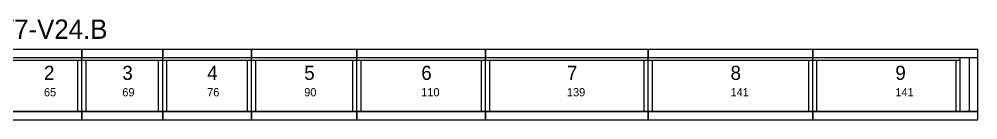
# Model space of a CAD drawing. Header units: metres. Extents: x -10 to 74425, y -2037 to 26.
# Drawn here: x 51243 to 52062, y -1847 to -1761 of the extents above; entities that cross this region are included whole.
import ezdxf

# ---------------------------------------------------------------- set-up
doc = ezdxf.new("R2010")
doc.units = ezdxf.units.M
doc.layers.add('VIGAS', color=7, linetype='Continuous')

msp = doc.modelspace()

# ---------------------------------------------------------------- linework, layer by layer
at = {"layer": 'VIGAS'}
for p, q in [((51231.3, -1794), (51296.3, -1794)), ((51296.3, -1840), (51296.3, -1794)), ((51296.3, -1840), (51296.3, -1794)), ((51296.3, -1794), (51365.3, -1794)), ((51296.3, -1840), (51296.3, -1794)), ((51296.3, -1840), (51296.3, -1794)), ((51296.3, -1840), (51296.3, -1794)), ((51365.3, -1840), (51365.3, -1794)), ((51365.3, -1840), (51365.3, -1794)), ((51365.3, -1794), (51441.3, -1794)), ((51365.3, -1840), (51365.3, -1794)), ((51365.3, -1840), (51365.3, -1794)), ((51365.3, -1840), (51365.3, -1794)), ((51441.3, -1840), (51441.3, -1794)), ((51441.3, -1840), (51441.3, -1794)), ((51441.3, -1794), (51531.3, -1794)), ((51441.3, -1840), (51441.3, -1794)), ((51441.3, -1840), (51441.3, -1794)), ((51441.3, -1840), (51441.3, -1794)), ((51531.3, -1840), (51531.3, -1794)), ((51531.3, -1840), (51531.3, -1794)), ((51531.3, -1794), (51641.3, -1794)), ((51531.3, -1840), (51531.3, -1794)), ((51531.3, -1840), (51531.3, -1794)), ((51531.3, -1840), (51531.3, -1794)), ((51641.3, -1840), (51641.3, -1794)), ((51641.3, -1840), (51641.3, -1794)), ((51641.3, -1794), (51780.3, -1794)), ((51641.3, -1840), (51641.3, -1794)), ((51641.3, -1840), (51641.3, -1794)), ((51641.3, -1840), (51641.3, -1794)), ((51780.3, -1840), (51780.3, -1794)), ((51780.3, -1840), (51780.3, -1794)), ((51780.3, -1794), (51921, -1794)), ((51780.3, -1840), (51780.3, -1794)), ((51780.3, -1840), (51780.3, -1794)), ((51780.3, -1840), (51780.3, -1794)), ((51921, -1840), (51921, -1794)), ((51921, -1840), (51921, -1794)), ((51921, -1794), (52062, -1794)), ((51921, -1840), (51921, -1794)), ((51921, -1840), (51921, -1794)), ((51921, -1840), (51921, -1794)), ((52047, -1840), (52047, -1794)), ((52055, -1840), (52055, -1794)), ((52062, -1840), (52062, -1794)), ((51231.3, -1796.2), (51296.3, -1796.2)), ((51292.8, -1840), (51292.8, -1796.2)), ((51296.3, -1796.2), (51365.3, -1796.2)), ((51299.8, -1840), (51299.8, -1796.2)), ((51361.8, -1840), (51361.8, -1796.2)), ((51365.3, -1796.2), (51441.3, -1796.2)), ((51368.8, -1840), (51368.8, -1796.2)), ((51437.8, -1840), (51437.8, -1796.2)), ((51441.3, -1796.2), (51531.3, -1796.2)), ((51444.8, -1840), (51444.8, -1796.2)), ((51527.8, -1840), (51527.8, -1796.2)), ((51531.3, -1796.2), (51641.3, -1796.2)), ((51534.8, -1840), (51534.8, -1796.2)), ((51637.8, -1840), (51637.8, -1796.2)), ((51641.3, -1796.2), (51780.3, -1796.2)), ((51644.8, -1840), (51644.8, -1796.2)), ((51776.8, -1840), (51776.8, -1796.2)), ((51780.3, -1796.2), (51921, -1796.2)), ((51783.8, -1840), (51783.8, -1796.2)), ((51917.5, -1840), (51917.5, -1796.2)), ((51921, -1796.2), (52047, -1796.2)), ((51924.5, -1840), (51924.5, -1796.2)), ((52043.5, -1840), (52043.5, -1796.2)), ((51231.3, -1840), (51296.3, -1840)), ((51292.8, -1840), (51296.3, -1840)), ((51296.3, -1840), (51365.3, -1840)), ((51296.3, -1840), (51299.8, -1840)), ((51361.8, -1840), (51365.3, -1840)), ((51365.3, -1840), (51441.3, -1840)), ((51365.3, -1840), (51368.8, -1840)), ((51437.8, -1840), (51441.3, -1840)), ((51441.3, -1840), (51531.3, -1840)), ((51441.3, -1840), (51444.8, -1840)), ((51527.8, -1840), (51531.3, -1840)), ((51531.3, -1840), (51641.3, -1840)), ((51531.3, -1840), (51534.8, -1840)), ((51637.8, -1840), (51641.3, -1840)), ((51641.3, -1840), (51780.3, -1840)), ((51641.3, -1840), (51644.8, -1840)), ((51776.8, -1840), (51780.3, -1840)), ((51780.3, -1840), (51921, -1840)), ((51780.3, -1840), (51783.8, -1840)), ((51917.5, -1840), (51921, -1840)), ((51921, -1840), (52062, -1840)), ((51921, -1840), (51924.5, -1840)), ((52043.5, -1840), (52047, -1840))]:
    msp.add_line(p, q, dxfattribs=at)
for points in [[(51231.3, -1794), (51296.3, -1794), (51296.3, -1787), (51231.3, -1787)], [(51296.3, -1794), (51365.3, -1794), (51365.3, -1787), (51296.3, -1787)], [(51365.3, -1794), (51441.3, -1794), (51441.3, -1787), (51365.3, -1787)], [(51441.3, -1794), (51531.3, -1794), (51531.3, -1787), (51441.3, -1787)], [(51531.3, -1794), (51641.3, -1794), (51641.3, -1787), (51531.3, -1787)], [(51641.3, -1794), (51780.3, -1794), (51780.3, -1787), (51641.3, -1787)], [(51780.3, -1794), (51921, -1794), (51921, -1787), (51780.3, -1787)], [(51921, -1794), (52062, -1794), (52062, -1787), (51921, -1787)], [(51231.3, -1847), (51296.3, -1847), (51296.3, -1840), (51231.3, -1840)], [(51296.3, -1847), (51365.3, -1847), (51365.3, -1840), (51296.3, -1840)], [(51365.3, -1847), (51441.3, -1847), (51441.3, -1840), (51365.3, -1840)], [(51441.3, -1847), (51531.3, -1847), (51531.3, -1840), (51441.3, -1840)], [(51531.3, -1847), (51641.3, -1847), (51641.3, -1840), (51531.3, -1840)], [(51641.3, -1847), (51780.3, -1847), (51780.3, -1840), (51641.3, -1840)], [(51780.3, -1847), (51921, -1847), (51921, -1840), (51780.3, -1840)], [(51921, -1847), (52062, -1847), (52062, -1840), (51921, -1840)]]:
    msp.add_lwpolyline(points, close=True, dxfattribs=at)

# ---------------------------------------------------------------- texts
for s, height, p in [('V5-V7-V24.B', 16.5, (51189.3, -1778)), ('2', 12, (51263.8, -1813)), ('3', 12, (51330.8, -1813)), ('4', 12, (51403.3, -1813)), ('5', 12, (51486.3, -1813)), ('6', 12, (51586.3, -1813)), ('7', 12, (51710.8, -1813)), ('8', 12, (51850.65, -1813)), ('9', 12, (51991.5, -1813)), ('65', 7, (51263.8, -1827)), ('69', 7, (51330.8, -1827)), ('76', 7, (51403.3, -1827)), ('90', 7, (51486.3, -1827)), ('110', 7, (51586.3, -1827)), ('139', 7, (51710.8, -1827)), ('141', 7, (51850.65, -1827)), ('141', 7, (51991.5, -1827))]:
    msp.add_text(s, height=height, dxfattribs=at).set_placement(p)

doc.saveas('drawing.dxf')
